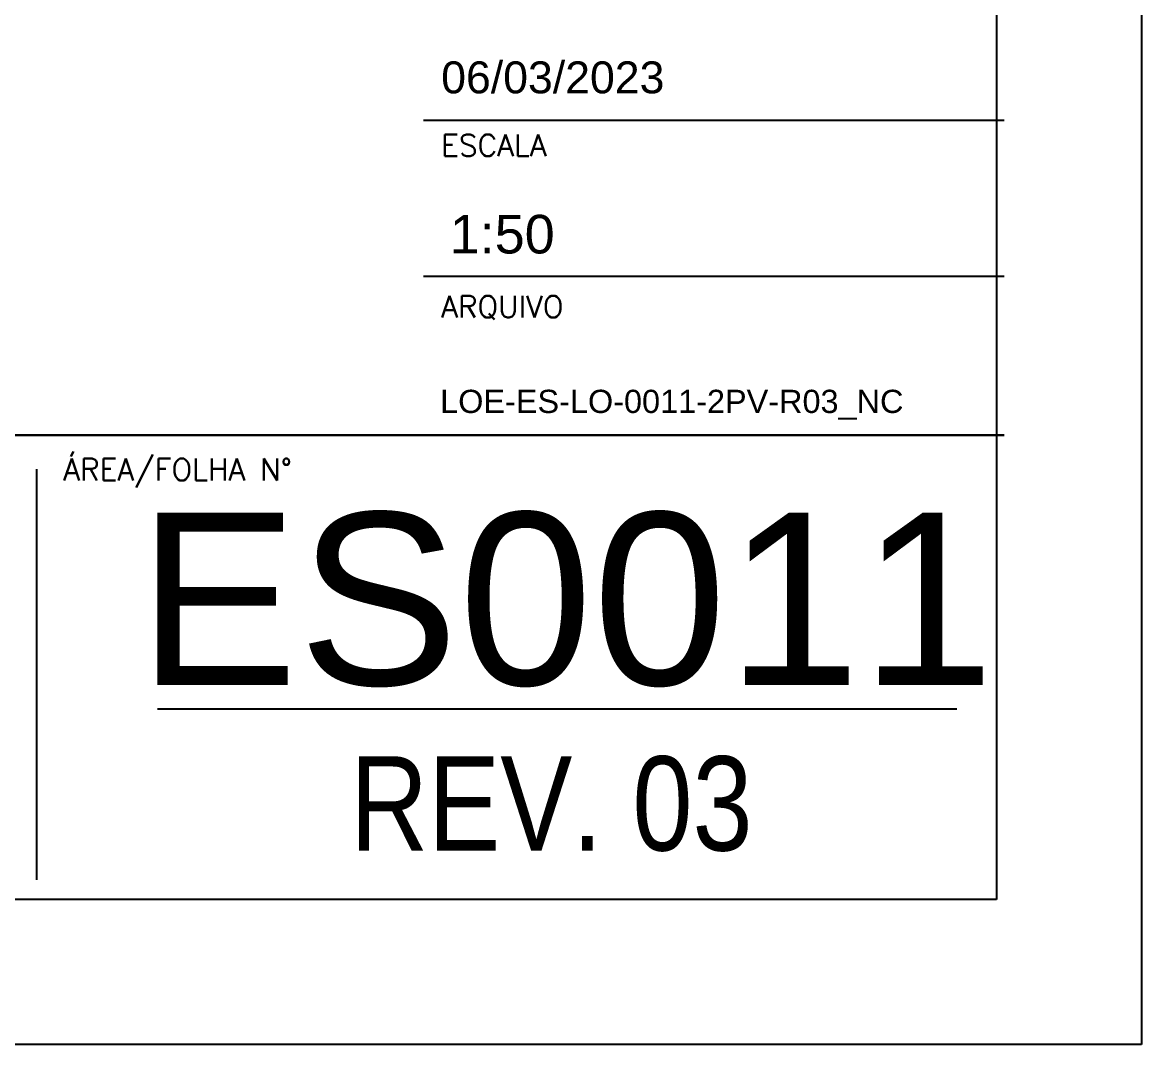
# Model space of a CAD drawing. Extents: x -4723 to 4922, y -2048 to 2452.
# Drawn here: x 4536.6 to 4922.2, y -2048.2 to -1695.9 of the extents above; entities that cross this region are included whole.
import ezdxf

# ---------------------------------------------------------------- set-up
doc = ezdxf.new("R2010")
doc.units = 0
doc.header["$LTSCALE"] = 50
doc.header["$MEASUREMENT"] = 0
doc.layers.add('CARIMBO', color=7, linetype='CONTINUOUS')
doc.layers.add('F-MARGEM', color=1, linetype='CONTINUOUS')
doc.styles.add('AR-REF', font='arial.ttf')
doc.styles.add('CONT-TITULO', font='arial.ttf')
doc.styles.add('NFOLHA', font='ARIALN.TTF')
doc.styles.add('STYLE3', font='simplex.shx')

# ---------------------------------------------------------------- blocks, each defined once
blk = doc.blocks.new('A0-4L_900')
at = {"layer": 'F-MARGEM', "color": 2}
blk.add_lwpolyline([(0, 0), (0, 90), (192.9, 90), (192.9, 0)], close=True, dxfattribs=at)
at = {"layer": 'F-MARGEM', "color": 7}
blk.add_lwpolyline([(2.5, 89), (191.9, 89), (191.9, 1), (2.5, 1)], close=True, dxfattribs=at)

msp = doc.modelspace()

# ---------------------------------------------------------------- linework, layer by layer
at = {"layer": 'CARIMBO', "color": 1}
for p, q in [((4674.7979, -1729.59442), (4874.7979, -1729.59442)), ((4674.7979, -1783.41067), (4874.7979, -1783.41067)), ((4541.55673, -1991.35907), (4541.55673, -1849.83791)), ((4583.15999, -1932.47161), (4858.5494, -1932.47161))]:
    msp.add_line(p, q, dxfattribs=at)
at = {"layer": 'CARIMBO', "color": 94}
msp.add_line((4024.7979, -1838.15506), (4874.7979, -1838.15506), dxfattribs=at)
at = {"layer": 'CARIMBO', "color": 6}
msp.add_line((4874.7979, -1838.15506), (4024.7979, -1838.15506), dxfattribs=at)

# ---------------------------------------------------------------- block references
at = {"layer": 'F-MARGEM', "linetype": 'Continuous', "xscale": 50, "yscale": 50, "zscale": 50}
msp.add_blockref('A0-4L_900', (-4722.80491, -2048.15543), dxfattribs=at)

# ---------------------------------------------------------------- texts
at = {"layer": 'CARIMBO', "color": 2, "style": 'STYLE3'}
for s, p in [('ESCALA', (4680.88879, -1742.04385)), ('ARQUIVO', (4680.88879, -1797.63436)), ('ÁREA/FOLHA N°', (4550.72026, -1853.7499))]:
    msp.add_text(s, height=7.5, dxfattribs=at).set_placement(p)
at = {"layer": 'CARIMBO', "color": 3, "style": 'AR-REF'}
msp.add_text('LOE-ES-LO-0011-2PV-R03_NC', height=8, dxfattribs=at).set_placement((4680.53256, -1830.52635))
at = {"layer": 'CARIMBO', "color": 5}
for s, height, style, p in [('ES0011', 59.4, 'CONT-TITULO', (4576.24584, -1924.23069)), ('REV. 03', 32.5, 'NFOLHA', (4649.547, -1981.29888))]:
    msp.add_text(s, height=height, dxfattribs=dict(at, style=style)).set_placement(p)
at = {"layer": 'CARIMBO', "color": 3, "insert": (4683.81325, -1762.25366), "char_height": 13.31, "width": 818.5996432, "attachment_point": 1, "style": 'AR-REF'}
msp.add_mtext('1:50', dxfattribs=at)
at = {"layer": 'CARIMBO', "color": 3, "style": 'AR-REF'}
msp.add_attdef('06/03/2023', (4680.88879, -1720.38303), '', height=11, dxfattribs=at)

doc.saveas('drawing.dxf')
